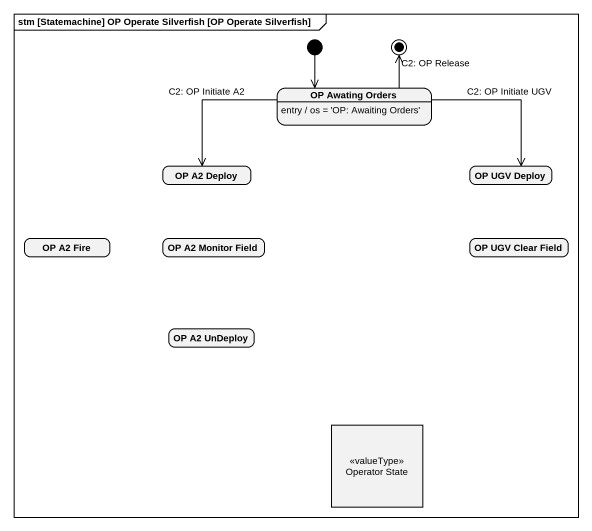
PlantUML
@startuml
mainframe stm [Statemachine] OP Operate Silverfish [OP Operate Silverfish]
hide empty description
state "OP Awating Orders" as OP_Awating_Orders
OP_Awating_Orders : entry / os = 'OP: Awaiting Orders'
state "OP A2 Deploy" as OP_A2_Deploy
state "OP UGV Deploy" as OP_UGV_Deploy
state "OP A2 Fire" as OP_A2_Fire
state "OP A2 Monitor Field" as OP_A2_Monitor_Field
state "OP UGV Clear Field" as OP_UGV_Clear_Field
state "OP A2 UnDeploy" as OP_A2_UnDeploy
state "Operator State" as Operator_State <<valueType>>
[*] --> OP_Awating_Orders
OP_Awating_Orders -left-> OP_A2_Deploy : C2: OP Initiate A2
OP_Awating_Orders -right-> OP_UGV_Deploy : C2: OP Initiate UGV
OP_Awating_Orders -up-> [*] : C2: OP Release
@enduml
